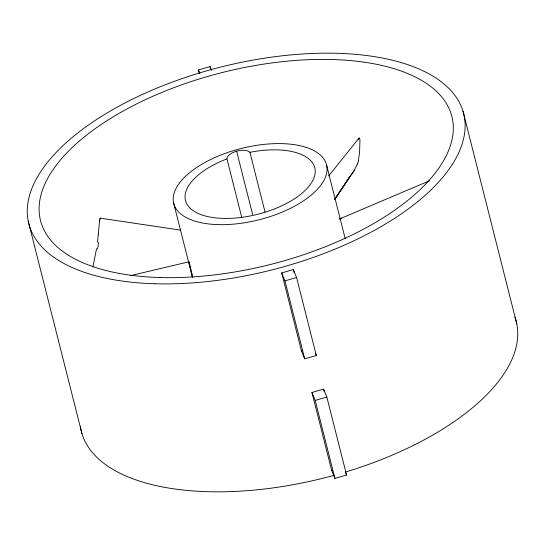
<?xml version="1.0" encoding="UTF-8"?>
<svg xmlns="http://www.w3.org/2000/svg" width="545" height="545" viewBox="0 0 545 545"><rect width="100%" height="100%" fill="white"/><g stroke="black" fill="none" stroke-linecap="round" stroke-linejoin="round"><path stroke-width="0.82" d="M98.277 234.725L99.537 220.957M98.27 234.779L97.473 242.314M96.56 248.581L92.984 266.764M99.817 219.131L100.157 218.15L180.484 230.113M358.351 160.925L359.557 152.573L359.945 140.542A29.921 22.127 40.3 0 0 359.898 139.656A14.177 10.444 40.7 0 0 359.823 139.05L359.216 137.865L328.662 175.926M357.397 164.045L354.168 170.612L350.278 175.865M358.154 139.84L358.229 139.649A28.851 21.187 43.4 0 1 358.487 138.995A14.02 10.335 41.8 0 1 358.808 138.362L359.039 138.028M334.916 199.075L349.808 176.566L335.039 198.85M334.732 199.456L354.168 170.612M339.63 218.927L429.188 180.913M339.487 218.988L341.517 218.129M293.326 269.571L281.69 272.902L301.419 350.878L304.682 358.821L316.311 355.49L296.582 277.514L293.326 269.571L294.157 272.854M323.58 389.13L311.944 392.461L331.673 470.437L334.93 478.381L346.566 475.049L326.837 397.073L323.58 389.13L324.2 391.596M199.266 73.234L198.434 69.951L210.07 66.619L211.549 70.23M281.69 272.902L284.946 280.845L296.582 277.514M311.944 392.461L315.201 400.405L326.837 397.073M301.419 350.878L302.148 350.673M331.673 470.437L332.402 470.24M130.711 275.579L189.04 261.77M100.157 218.15L100.478 218.974M315.426 353.324L316.311 355.49M198.434 69.951L199.913 73.561M345.68 472.883L346.566 475.049M189.21 262.309L189.374 262.928M463.018 111.323L516.789 323.859M326.728 165.646A78.8 36.753 -14.2 0 1 218.089 224.615A78.8 36.753 -14.2 0 1 205.601 162.124A78.8 36.753 -14.2 0 1 326.728 165.646L345.237 238.812M284.946 280.845L304.682 358.821M315.201 400.405L334.93 478.381M249.917 152.314A66.681 31.099 -14.2 0 1 310.091 184.823A66.681 31.099 -14.2 0 1 203.299 215.398A66.681 31.099 -14.2 0 1 226.952 158.888A12.126 5.654 -14.2 0 1 236.619 151.176A12.126 5.654 -14.2 0 1 249.917 152.314L264.999 211.923M236.619 151.176L252.648 214.532M210.07 66.619L210.486 68.261M226.952 158.888L241.837 217.721M173.548 202.611L192.44 277.344M28.211 221.141L81.982 433.677M189.776 264.502L189.96 265.245M190.341 266.778L190.525 267.527M190.893 269.046L191.077 269.809M192.01 273.631L192.187 274.36M191.452 271.335L191.636 272.098M192.446 277.058L189.592 264.591M189.238 262.922L189.122 262.336M358.399 160.945A48.042 36.815 33.2 0 1 357.431 164.059M99.864 219.138A13.734 8.509 -80.5 0 0 99.715 220.057A28.245 17.931 -80.5 0 0 99.606 220.963M98.529 242.436A71.238 33.81 -82.8 0 1 97.582 248.908M189.319 263.794A24.947 3.454 78.7 0 1 189.272 263.576M189.251 263.596A11.063 1.465 78.7 0 1 189.122 262.956M514.909 317.054A224.288 104.606 -14.2 0 1 345.257 472.113M333.969 475.363A224.288 104.606 -14.2 0 1 80.408 426.674M154.964 283.761A224.288 104.606 -14.2 0 0 464.17 115.928A224.288 104.606 -14.2 0 0 119.437 105.914A224.288 104.606 -14.2 0 0 154.964 283.761M159.896 277.534A212.162 98.952 -14.2 0 0 452.391 118.769A212.162 98.952 -14.2 0 0 126.29 109.3A212.162 98.952 -14.2 0 0 159.896 277.534"/></g></svg>
